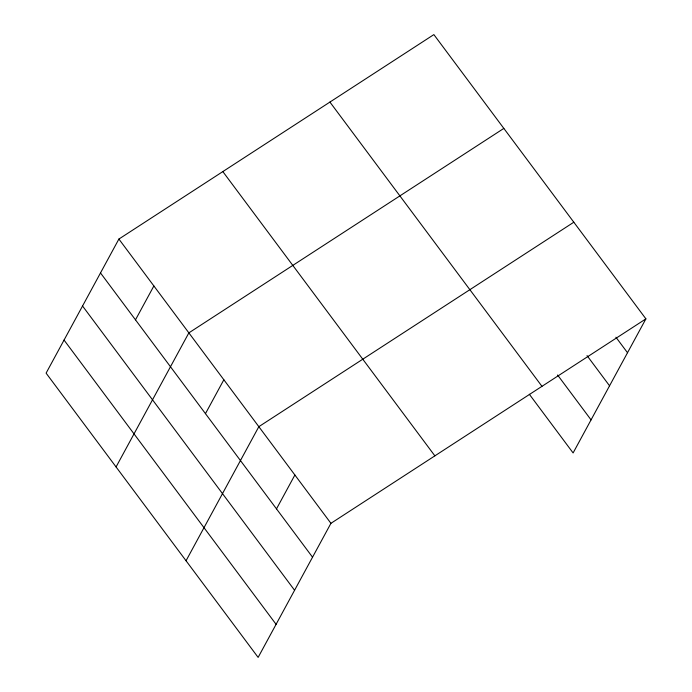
<?xml version="1.0" encoding="UTF-8"?>
<svg xmlns="http://www.w3.org/2000/svg" width="692" height="692" viewBox="0 0 692 692"><rect width="100%" height="100%" fill="white"/><g stroke="black" fill="none" stroke-linecap="round" stroke-linejoin="round"><path stroke-width="1.04" d="M118.894 239.06L46.096 373.135L258.133 657.4L330.932 523.325L645.904 318.865L433.867 34.6L118.894 239.06L330.932 523.325M135.485 319.842L153.875 285.96M116.066 466.944L188.864 332.869L503.837 128.409M205.455 413.652L223.853 379.77M186.044 560.754L258.843 426.67L573.815 222.218M276.489 508.879L294.887 474.997M645.904 318.865L573.106 452.94L529.337 394.258M615.923 337.212L627.514 352.738M587.032 355.602L609.557 385.807M557.588 375.003L591.063 419.871M329.92 102.07L541.966 386.335M222.833 171.59L434.87 455.855M100.496 272.933L312.542 557.198M82.547 306.002L294.584 590.267M64.045 340.066L276.091 624.331"/></g></svg>
